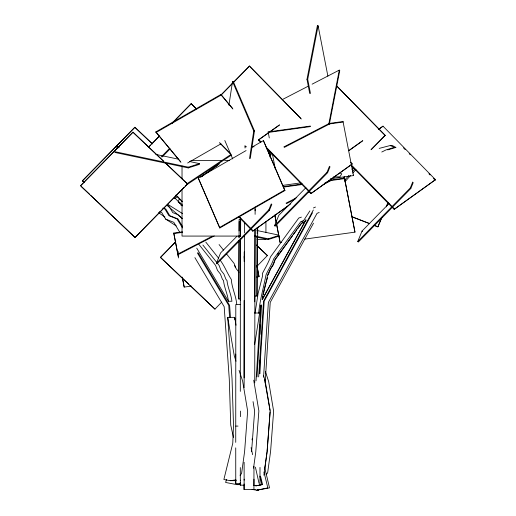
<?xml version="1.0" encoding="UTF-8"?>
<svg xmlns="http://www.w3.org/2000/svg" width="516" height="516" viewBox="0 0 516 516"><rect width="100%" height="100%" fill="white"/><g stroke="black" fill="none" stroke-linecap="round" stroke-linejoin="round"><path stroke-width="0.77" d="M235.735 442.367L235.799 304.517L240.34 304.517M240.579 239.514L240.346 298.99L238.837 298.99L239.018 241.275M240.314 391.38L240.333 298.403M244.132 387.677L244.429 235.264M244.1 377.899L244.139 300.531M254.73 382.891L255.007 229.214M254.717 296.036L256.987 296.036L257.187 236.193M259.967 373.681L259.974 360.052M259.987 334.394L259.987 324.809M235.735 359.736L235.748 354.099M244.171 261.502L244.184 256.188M238.837 298.99L239.063 240.321M239.069 237.908L239.14 219.377L240.656 219.377M240.591 236.296L240.65 217.791M240.353 300.531L240.591 238.992M240.604 236.586L240.675 218.171M244.436 232.851L244.442 222.177M255.078 210.773L255.085 209.174M254.762 301.776L255.046 229.639M255.104 214.359L255.175 206.98M256.987 296.036L257.22 236.231M257.226 233.838L257.252 227.459M239.037 237.302L239.043 235.715M239.069 230.955L239.134 221.545L240.643 221.545M244.21 258.239L244.203 251.918M257.226 229.046L257.232 227.459M245.029 148.034L245.042 145.486M256.033 380.86L260.832 305.15L261.618 305.15L256.994 376.841M265.179 382.717L270.223 302.402L313.489 223.202M240.327 482.666L240.301 483.473L235.76 483.473L235.735 447.869M244.126 483.963L244.087 485.188L240.301 485.188L240.333 480.196M253.988 479.164L253.924 489.574L244.087 489.574L244.152 479.164M165.481 162.959L187.514 183.993L135.018 237.502L80.509 185.812L133.005 132.161L163.74 161.308M84.153 182.554L82.418 180.768L134.915 127.259L152.31 143.751M80.509 185.812L133.005 132.161M82.412 180.91L134.915 127.259M135.018 237.502L184.128 187.308M221.732 302.092L214.953 309.136L160.444 257.445L175.692 241.772M214.953 309.136L190.023 285.348M256.439 245.035L267.449 255.62L256.433 245.171M258.658 376.925L263.547 301.157L313.347 209.993M259.522 373.719L264.205 301.157L312.464 212.818M263.56 377.132L268.378 302.402L317.017 213.379L319.178 212.437M251.569 451.59L254.64 411.104L253.046 401.616M267.075 451.577L270.081 411.903M253.53 468.218L255.768 451.977L258.871 410.936L253.724 380.189M264.598 469.573L266.966 452.358M263.902 475.178L267.095 451.977L270.203 410.936L265.05 380.189L263.534 375.603M228.917 105.161L232.529 81.515L233.251 81.438L254.459 130.909L250.247 158.496M249.525 158.573L253.737 130.987L232.529 81.515M240.456 411.084L240.488 416.664M255.046 313.115L258.123 293.385L262.489 276.17L262.347 273.583C265.192 268.056 268.436 262.734 270.545 256.82L298.77 218.023L301.415 217.126M258.677 313.206C259.819 300.228 263.631 287.502 266.017 274.905C268.307 269.416 271.88 264.611 273.68 258.864L300.725 221.693L303.498 220.751L309.877 210.915M254.685 344.495L260.832 305.15M305.975 220.003L262.218 299.615C263.018 291.372 266.275 283.458 267.449 275.415C269.487 269.933 273.254 265.359 274.899 259.671L301.492 223.118L304.569 222.17L305.975 220.003L304.305 222.17M261.373 306.723L261.618 305.15M262.483 299.615L262.934 296.719M214.23 235.941L178.471 254.446L177.981 254.001L178.439 251.64M309.723 93.48L306.975 79.316L317.366 25.8L318.108 25.8L327.892 76.168M310.464 93.48L307.717 79.316L318.108 25.8M283.832 146.944L328.885 123.621L339.283 70.112L339.773 70.557L329.382 124.072L284.329 147.389M324.68 183.161L330.401 180.2L330.711 178.626M323.029 184.722L330.898 180.652L331.201 179.078M118.409 146.318L116.913 146.796L116.764 147.531L118.325 147.86M188.23 167.919L188.379 167.178L199.563 163.63L199.415 164.372L188.23 167.919L114.862 152.439L115.01 151.704L188.379 167.178M256.458 237.076L268.165 239.547L268.314 238.811L278.756 235.496M252.008 439.896L252.324 438.342M263.276 294.546L266.05 282.587M226.511 479.403L225.627 482.466L237.012 484.659L240.791 484.659M178.201 201.969L179.4 198.408M266.269 281.884L267.578 277.634M275.163 259.671L273.299 264.979L270.468 268.868L268.823 273.545M271.829 204.375L269.416 210.315L216.92 263.824L216.378 263.302L220.603 252.905L236.973 236.218M216.378 263.302L268.875 209.786L271.287 203.846M330.027 166.778L327.608 172.718L275.118 226.234L274.577 225.705L278.795 215.314L305.891 187.695M274.577 225.705L327.067 172.196L329.479 166.255M413.239 182.554L410.826 188.495L358.33 242.01L357.788 241.482L362.013 231.091L389.103 203.472M357.788 241.482L410.285 187.972L412.697 182.032M269.616 156.038L271.184 152.336M270.003 157.077L271.564 153.368M381.963 217.242L377.893 226.885L381.556 217.829M386.877 205.226L387.819 203.001M386.349 206.864L388.226 202.414M262.218 299.615L305.711 220.003M277.589 254.394L278.517 253.117M275.608 259.058L277.827 256.007M278.272 255.394L292.675 235.599M293.604 234.322L296.855 229.852M297.784 228.575L301.757 223.118L304.569 222.17M267.714 275.415L268.591 274.215M260.683 142.377L258.426 140.075L258.787 139.63L268.546 132.664M238.618 216.797L252.724 231.181L290.83 203.814M266.333 148.131L310.922 193.59L352.28 163.901L350.583 162.172M351.918 164.346L352.28 163.901M351.241 165.636L394.14 209.367L435.491 179.678L383.001 126.162L378.738 129.393M394.14 209.367L435.491 179.678M240.05 475.275L241.578 473.559L244.597 451.59L247.661 411.104L242.636 381.066L239.089 370.385M266.05 474.617L267.643 472.824L270.59 451.416L273.635 411.181L268.655 381.466L265.366 371.546M344.688 180.123L348.932 175.434M352.647 171.325L354.769 168.977M344.811 181.884L350.641 175.434M352.763 173.086L355.95 169.564M148.266 147.402L159.554 135.895M171.976 123.234L191.165 103.671L196.39 108.85M148.976 146.828L150.672 145.099M151.801 143.951L159.141 136.469M172.118 123.234L174.943 120.357M176.072 119.209L191.313 103.671M221.138 94.847L232.426 83.34M233.555 82.192L249.505 66.08L300.873 118.441M221.287 94.847L232.574 83.34M233.703 82.192L249.505 66.08M161.121 156.967L169.59 148.337M162.224 156.929L170.125 148.872M185.257 186.153L187.514 183.851M160.444 257.445L175.685 241.907M268.552 153.542L270.249 151.814M268.701 153.542L270.39 151.814M342.734 178.523L344.43 176.795M352.331 168.738L353.46 167.59M370.959 149.75L385.22 135.366L371.668 149.176M343.45 177.949L344.578 176.795M351.912 169.319L353.608 167.59M256.723 266.553L267.456 255.485M200.595 177.22L219.461 163.759M201.537 176.743L204.787 174.421M206.09 173.492L217.804 165.139M269.849 131.735L279.614 124.775M258.426 140.075L268.842 132.651M270.139 131.722L279.253 125.227M348.513 150.762L362.825 140.552M378.441 129.413L383.001 126.162M349.455 150.285L362.464 140.997M252.724 231.181L287.863 206.116M310.922 193.59L349.964 165.739M187.121 183.625L230.575 154.723M186.857 184.702L231.652 154.91M180.948 162.34L155.793 131.941L220.938 94.46L232.619 108.463M156.064 132.509L221.209 95.028L232.89 109.031M187.65 162.992L220.912 143.854M251.634 147.376L263.418 140.597L284.948 190.501L219.803 227.982L198.273 178.078L246.093 150.569M219.481 227.55L284.626 190.069L263.418 140.597M174.389 198.486L177.839 196.525M282.787 99.349L308.529 86.024M312.109 84.172L339.283 70.112M177.981 254.001L212.308 236.231M286.064 203.149L296.79 197.596M286.561 203.601L295.139 199.157M308.013 192.494L309.445 191.752M381.782 152.026L386.039 149.904L394.166 147.421L395.875 147.421L392.199 145.454L390.689 145.847M313.399 207.961L315.502 207.045M301.383 221.686L303.46 220.983M268.165 239.547L279.356 235.999M387.748 149.904L395.875 147.421M379.183 148.395L390.489 145.454L394.166 147.421M253.685 485.446L256.059 485.82L261.902 484.589L259.883 476.191M252.092 489.465L256.826 490.2L267.823 487.884L263.96 471.94M256.826 490.2L269.533 487.884L264.624 467.232M236.018 325.215L234.677 317.353L227.704 317.353L232.026 378.641L233.503 425.055L232.768 443.328L223.873 479.48L230.155 480.686L235.986 479.854M237.012 484.659L240.727 484.131M310.413 126.581L268.217 132.444L268.172 131.915L310.374 126.059M329.479 123.401L343.017 121.524L353.454 175.563L331.156 178.659M328.724 124.04L343.056 122.047L343.017 121.524M282.587 185.399L300.905 182.858M283.226 186.618L302.331 183.96M330.201 180.09L344.533 178.104L354.969 232.142L304.808 239.108M283.265 187.14L302.376 184.489M330.24 180.619L344.572 178.626L344.533 178.104M178.542 257.974L173.757 233.051L182.516 231.839M173.802 233.58L182.561 232.361M276.608 224.434L280.124 242.533L281.717 242.314M182.361 277.647L184.193 287.09L191.359 286.096M256.652 277.028L259.038 276.699L257.007 265.94M253.737 130.987L254.459 130.909M333.594 176.898L339.876 176.833L341.747 173.944L340.386 173.086M306.975 79.316L307.717 79.316M245.061 146.796L246.577 146.796M251.873 146.796L254.143 146.796M190.881 160.399L222.28 160.399M224.692 160.399L229.523 160.399M240.798 236.076L182.025 236.076L182.025 189.378M254.485 236.076L257.703 236.076L257.703 227.221M257.071 239.566L265.927 239.566M196.744 248.144L228.446 301.26L231.936 301.26C231.155 294.197 227.685 287.522 227.008 280.588L225.86 279.15L223.912 274.086L220.983 270.397L219.055 265.366L202.885 245.023M254.698 313.012L259.993 313.012M235.76 426.087L238.024 426.087M230.155 480.686L236.347 480.686M256.059 485.82L262.56 484.589L260.541 476.191M253.55 485.324L255.923 485.698M253.801 489.465L255.375 489.71M256.955 489.955L258.535 490.2M155.858 154.413L178.491 159.186M189.417 161.489L199.563 163.63M116.913 146.796L119.254 147.286M256.865 230.484L278.724 235.096M256.607 236.341L268.314 238.811M351.751 216.63L369.611 223.551M374.081 225.279L377.802 226.724M351.841 216.785L369.708 223.712M374.171 225.44L377.893 226.885M159.599 211.625L161.663 212.45L165.623 219.081L173.828 222.338L180.026 232.722M163.585 208.167L165.83 209.064L169.783 215.694L177.988 218.952L182.529 226.556M162.714 208.167L164.959 209.064L168.913 215.694L177.117 218.952L182.483 227.937M179.065 202.691L180.755 203.588L178.839 202.375M180.574 204.846L181.825 205.516M167.623 204.272L182.535 213.598M165.623 219.081L176.233 225.924M158.541 212.663L164.965 217.043M328.885 123.621L329.382 124.072M330.401 180.2L330.898 180.652M178.478 201.498L182.535 205.213M134.908 127.394L152.304 143.893M132.999 132.302L163.733 161.444M164.894 162.546L187.514 183.993M82.418 180.768L83.579 181.871M160.45 257.31L188.869 284.252M81.676 186.779L89.79 194.474M90.951 195.577L135.024 237.366M410.285 187.972L410.826 188.495M327.067 172.196L327.608 172.718M362.013 231.091L362.555 231.613M268.875 209.786L269.416 210.315M403.525 147.899L405.215 149.627M409.169 153.658L410.297 154.806M428.925 173.795L430.054 174.943M433.44 178.401L435.13 180.123M336.677 85.882L385.22 135.366M336.529 85.882L385.071 135.366M351.035 164.61L394.495 208.915M249.363 66.08L301.292 119.015M258.787 139.63L261.044 141.932M266.127 147.112L311.283 193.139M191.165 103.671L196.248 108.85M220.158 143.184L230.884 154.116M219.448 142.609L230.736 154.116M238.972 216.346L253.085 230.736M176.072 195.158L182.283 201.492M175.924 195.158L182.135 201.492M174.253 197.37L182.632 205.929M155.793 131.941L180.677 161.772M219.081 244.552L223.505 250.118M226.453 253.833L234.141 263.508L236.07 268.539L239.005 272.222M205.781 242.075L218.565 258.161M219.99 259.961C224.647 265.934 227.085 273.17 231.297 279.395C231.807 287.818 236.115 295.887 236.747 304.472M198.905 244.403L215.565 265.366L217.494 270.397L220.429 274.086L222.37 279.15L223.518 280.588C224.202 287.522 227.672 294.197 228.446 301.26M284.626 190.069L284.948 190.501M198.273 178.078L219.803 227.982M198.202 252.821L229.62 305.453L230.465 317.463M197.331 252.821L228.749 305.453L229.594 317.463M194.893 257.632L224.183 306.704L229.278 379.028L230.742 425.165L233.477 437.445M220.938 94.46L221.209 95.028M224.808 140.481L232.722 158.941M234.574 265.45L235.406 267.604M264.605 379.583L270.003 410.323M236.051 361.226L234.277 355.879L227.704 317.353M259.045 483.298L255.401 467.173M251.092 447.656L252.64 454.686M317.366 25.8L317.675 27.374M344.572 178.626L354.969 232.142M268.172 131.915L269.288 137.953M272.345 153.691L275.402 169.429M274.886 215.249L276.26 222.338M276.718 224.699L280.124 242.533M274.776 214.991L276.305 222.86M256.897 265.682L259.038 276.699M173.757 233.051L178.343 256.658M182.316 277.124L184.193 287.09M353.408 175.034L353.454 175.563M234.677 317.353L234.845 319.726M244.087 489.574L244.01 485.156M240.301 485.188L240.256 482.873M235.76 483.473L235.709 479.919M259.993 467.425L259.98 485.375L253.924 485.375L253.969 466.309M244.126 462.291L244.12 480.196M240.314 467.56L240.327 480.596M265.927 221.854L265.927 232.323M182.025 166.029L182.025 178.91M177.814 214.624L172.77 212.618L168.809 205.994L166.868 205.213L182.509 218.707L177.814 214.624"/></g></svg>
